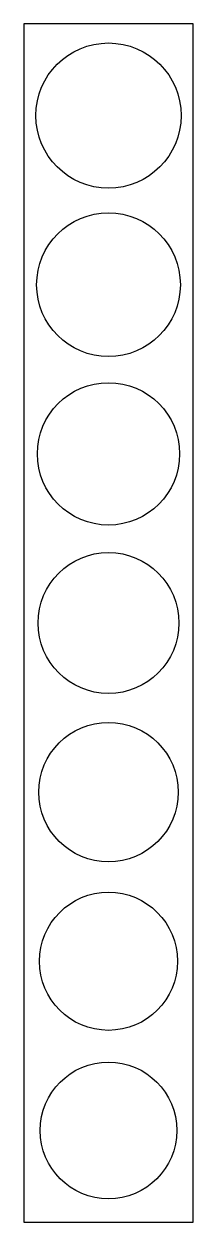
# Model space of a CAD drawing. Header units: millimetres. Extents: x -6 to 6, y -42.5 to 42.5.
import ezdxf

# ---------------------------------------------------------------- set-up
doc = ezdxf.new("R2010")
doc.units = ezdxf.units.MM

msp = doc.modelspace()

# ---------------------------------------------------------------- linework, layer by layer
msp.add_lwpolyline([(6, 42.5), (-6, 42.5), (-6, -42.5), (6, -42.5)], close=True)
for centre, radius in [((0, 36), 5.15), ((0, 24), 5.1), ((0, 12), 5.05), ((0, 0), 5), ((0, -12), 4.95), ((0, -24), 4.9), ((0, -36), 4.85)]:
    msp.add_circle(centre, radius)

doc.saveas('drawing.dxf')
